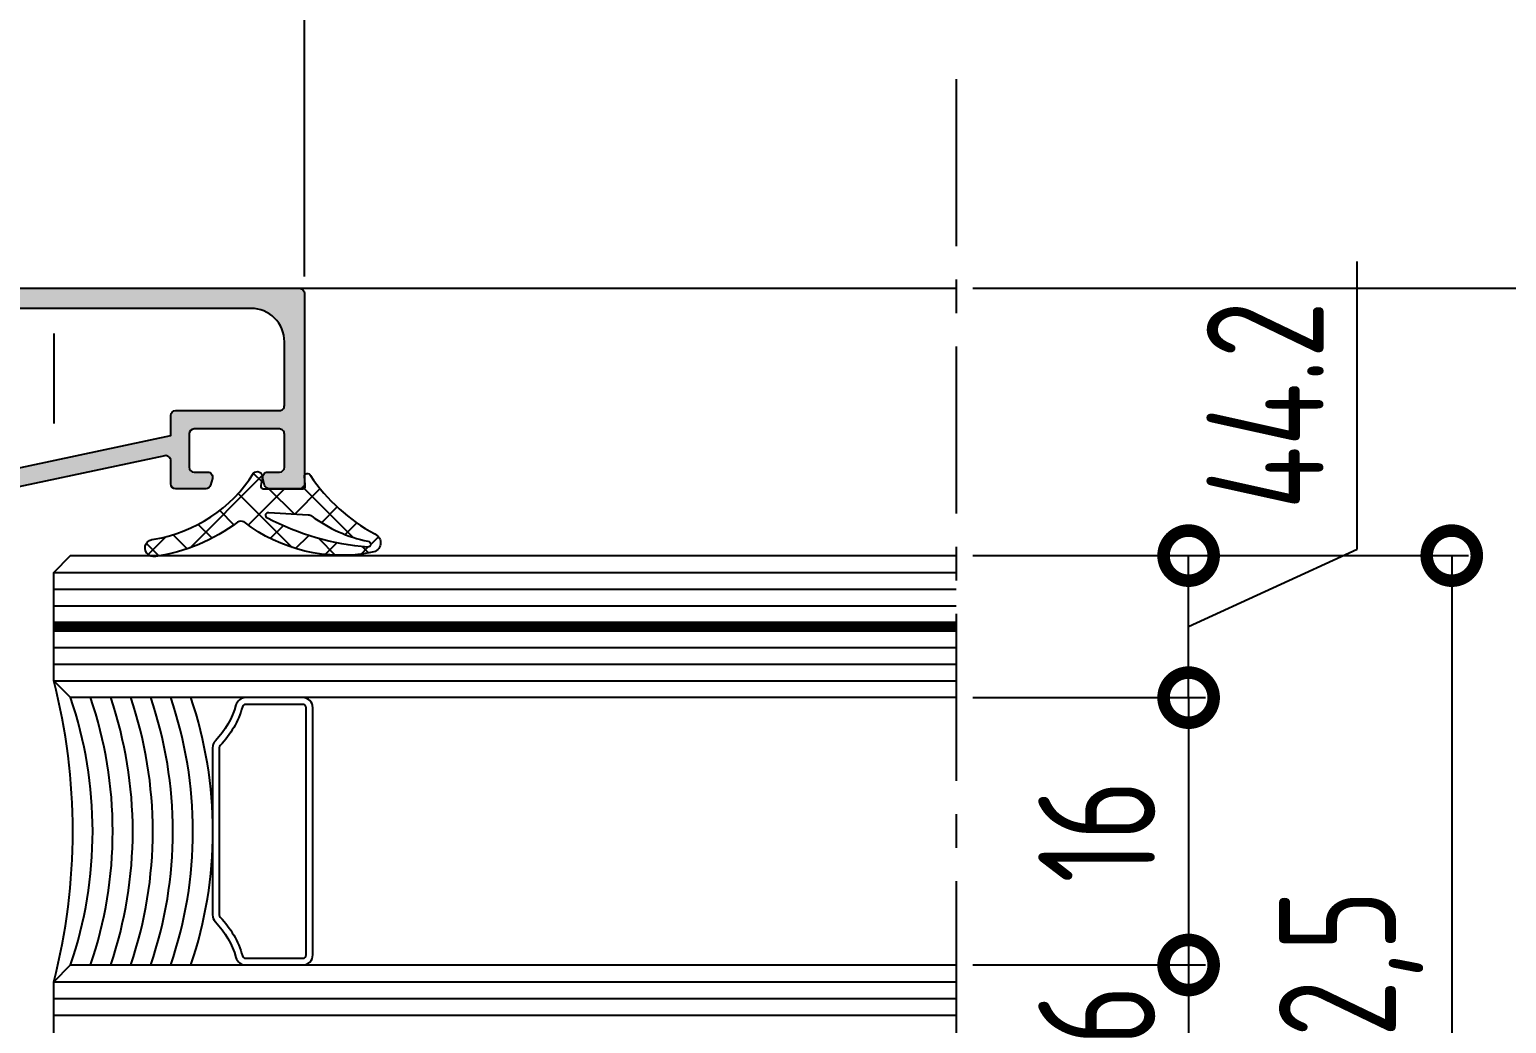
# Model space of a CAD drawing. Extents: x -207922 to -189609, y 24831 to 30124.
# Drawn here: x -207642.2 to -207553.8, y 28951.7 to 29011.2 of the extents above; entities that cross this region are included whole.
import ezdxf

# ---------------------------------------------------------------- set-up
doc = ezdxf.new("R2010")
doc.units = 0
doc.header["$LTSCALE"] = 8
doc.linetypes.add('CENTER', pattern=[2, 1.25, -0.25, 0.25, -0.25])
doc.linetypes.add('FOLIE', pattern=[1.6, 0.8, -0.8])
doc.layers.get('0').update_dxf_attribs({"linetype": 'CONTINUOUS'})
doc.layers.get('DEFPOINTS').update_dxf_attribs({"linetype": 'CONTINUOUS'})
for name, color, linetype in [('ASSI', 1, 'CENTER'), ('CONST35', 7, 'CONTINUOUS'), ('FILL', 253, 'CONTINUOUS'), ('FINE', 7, 'CONTINUOUS'), ('GOMMA', 3, 'CONTINUOUS'), ('QUOTE', 254, 'CONTINUOUS'), ('TRATTEGGI', 140, 'CONTINUOUS'), ('VETRO', 6, 'CONTINUOUS')]:
    doc.layers.add(name, color=color, linetype=linetype)
doc.styles.add('GEN1', font='geniso.shx', dxfattribs={"width": 0.8})
doc.dimstyles.new('LE2', dxfattribs={"dimscale": 2, "dimtxt": 3.5, "dimasz": 3, "dimexe": 0.5, "dimexo": 0.5, "dimgap": 1, "dimtad": 1, "dimdec": 1, "dimrnd": 0.05, "dimzin": 12, "dimtxsty": 'GEN1', "dimblk": 'DOTSMALL', "dimcen": -3, "dimclrd": 1, "dimclre": 1, "dimclrt": 2, "dimadec": 1, "dimazin": 0, "dimtfac": 1, "dimtdec": 1, "dimtmove": 0, "dimatfit": 3, "dimldrblk": 'DOTSMALL', "dimfxl": 1, "dimtvp": 4, "dimtolj": 1, "dimtzin": 12, "dimarcsym": 0})

# ---------------------------------------------------------------- blocks, each defined once
blk = doc.blocks.new('_DotSmall')
at = {"color": 0, "const_width": 0.5}
blk.add_lwpolyline([(-0.0625, 0, 1), (0.0625, 0, 1)], format="xyb", close=True, dxfattribs=at)
blk = doc.blocks.new('*D32')
at = {"color": 1, "lineweight": -2, "ltscale": 0.2, "transparency": 16777216}
for p, q in [((-207696.7753318673, 28994.37759928593), (-207696.7753318673, 29030.93565972254)), ((-207625.7765600533, 28996.42760300931), (-207625.7765600533, 29030.93565972254)), ((-207696.7753318673, 29029.93565972254), (-207625.7765600533, 29029.93565972254))]:
    blk.add_line(p, q, dxfattribs=at)
at = {"layer": 'DEFPOINTS', "color": 0, "ltscale": 0.2, "transparency": 16777216}
for p in [(-207625.7765600533, 29029.93565972254), (-207625.7765600533, 28995.42760300931), (-207696.7753318673, 28993.37759928593)]:
    blk.add_point(p, dxfattribs=at)
at = {"color": 1, "lineweight": -2, "ltscale": 0.2, "transparency": 16777216, "xscale": 6, "yscale": 6, "zscale": 6, "rotation": 180}
blk.add_blockref('_DotSmall', (-207696.7753318673, 29029.93565972254), dxfattribs=at)
at = {"color": 1, "lineweight": -2, "ltscale": 0.2, "transparency": 16777216, "xscale": 6, "yscale": 6, "zscale": 6}
blk.add_blockref('_DotSmall', (-207625.7765600533, 29029.93565972254), dxfattribs=at)
at = {"color": 2, "ltscale": 0.2, "transparency": 16777216, "insert": (-207661.2759459603, 29035.43565972254), "char_height": 7, "attachment_point": 5, "style": 'GEN1'}
blk.add_mtext('\\A1;71', dxfattribs=at)
blk = doc.blocks.new('*D34')
at = {"color": 1, "lineweight": -2, "ltscale": 0.2, "transparency": 16777216}
for p, q in [((-207585.773271584, 28979.72759928593), (-207556.1057889513, 28979.72759928593)), ((-207557.1057889513, 28979.72759928593), (-207557.1057889513, 28927.22759928593)), ((-207585.7722224726, 28927.22759928593), (-207556.1057889513, 28927.22759928593))]:
    blk.add_line(p, q, dxfattribs=at)
at = {"layer": 'DEFPOINTS', "color": 0, "ltscale": 0.2, "transparency": 16777216}
for p in [(-207586.773271584, 28979.72759928593), (-207586.7722224726, 28927.22759928593), (-207557.1057889513, 28927.22759928593)]:
    blk.add_point(p, dxfattribs=at)
at = {"color": 1, "lineweight": -2, "ltscale": 0.2, "transparency": 16777216, "xscale": 6, "yscale": 6, "zscale": 6}
for p, rotation in [((-207557.1057889513, 28979.72759928593), 90), ((-207557.1057889513, 28927.22759928593), 270)]:
    blk.add_blockref('_DotSmall', p, dxfattribs=dict(at, rotation=rotation))
at = {"color": 2, "ltscale": 0.2, "transparency": 16777216, "insert": (-207563.1314779276, 28953.47759928598), "char_height": 7, "attachment_point": 5, "rotation": 90, "style": 'GEN1'}
blk.add_mtext('\\A1;52,5', dxfattribs=at)
blk = doc.blocks.new('*D35')
at = {"color": 1, "lineweight": -2, "ltscale": 0.2, "transparency": 16777216}
for p, q in [((-207585.7722224726, 28971.22759928593), (-207571.8542720024, 28971.22759928593)), ((-207572.8542720024, 28971.22759928593), (-207572.8542720024, 28955.22759928593)), ((-207585.7722224726, 28955.22759928593), (-207571.8542720024, 28955.22759928593))]:
    blk.add_line(p, q, dxfattribs=at)
at = {"layer": 'DEFPOINTS', "color": 0, "ltscale": 0.2, "transparency": 16777216}
for p in [(-207586.7722224726, 28971.22759928593), (-207586.7722224726, 28955.22759928593), (-207572.8542720024, 28955.22759928593)]:
    blk.add_point(p, dxfattribs=at)
at = {"color": 1, "lineweight": -2, "ltscale": 0.2, "transparency": 16777216, "xscale": 6, "yscale": 6, "zscale": 6}
for p, rotation in [((-207572.8542720024, 28971.22759928593), 90), ((-207572.8542720024, 28955.22759928593), 270)]:
    blk.add_blockref('_DotSmall', p, dxfattribs=dict(at, rotation=rotation))
at = {"color": 2, "ltscale": 0.2, "transparency": 16777216, "insert": (-207578.3542720023, 28963.22759928598), "char_height": 7, "attachment_point": 5, "rotation": 90, "style": 'GEN1'}
blk.add_mtext('\\A1;16', dxfattribs=at)
blk = doc.blocks.new('*D36')
at = {"color": 1, "lineweight": -2, "ltscale": 0.2, "transparency": 16777216}
for p, q in [((-207585.7722224726, 28955.22759928593), (-207571.8542720021, 28955.22759928593)), ((-207572.8542720021, 28955.22759928593), (-207572.8542720021, 28949.22759928593)), ((-207585.7722224726, 28949.22759928593), (-207571.8542720021, 28949.22759928593))]:
    blk.add_line(p, q, dxfattribs=at)
at = {"layer": 'DEFPOINTS', "color": 0, "ltscale": 0.2, "transparency": 16777216}
for p in [(-207586.7722224726, 28955.22759928593), (-207586.7722224726, 28949.22759928593), (-207572.8542720021, 28949.22759928593)]:
    blk.add_point(p, dxfattribs=at)
at = {"color": 1, "lineweight": -2, "ltscale": 0.2, "transparency": 16777216, "xscale": 6, "yscale": 6, "zscale": 6}
for p, rotation in [((-207572.8542720021, 28955.22759928593), 90), ((-207572.8542720021, 28949.22759928593), 270)]:
    blk.add_blockref('_DotSmall', p, dxfattribs=dict(at, rotation=rotation))
at = {"color": 2, "ltscale": 0.2, "transparency": 16777216, "insert": (-207578.354272002, 28952.22759928598), "char_height": 7, "attachment_point": 5, "rotation": 90, "style": 'GEN1'}
blk.add_mtext('\\A1;6', dxfattribs=at)
blk = doc.blocks.new('*D39')
at = {"color": 1, "lineweight": -2, "ltscale": 0.2, "transparency": 16777216}
for p, q in [((-207562.7679139974, 28980.11737131795), (-207562.7679139974, 28997.33370202662)), ((-207572.8542720026, 28975.47759928594), (-207562.7679139974, 28980.11737131795)), ((-207572.8542720026, 28971.22759928593), (-207572.8542720026, 28979.72759928594)), ((-207585.7722224726, 28971.22759928593), (-207571.8542720026, 28971.22759928593))]:
    blk.add_line(p, q, dxfattribs=at)
at = {"layer": 'DEFPOINTS', "color": 0, "ltscale": 0.2, "transparency": 16777216}
for p in [(-207572.8542720034, 28979.72759928594), (-207572.8542720026, 28979.72759928594), (-207586.7722224726, 28971.22759928593)]:
    blk.add_point(p, dxfattribs=at)
at = {"color": 1, "lineweight": -2, "ltscale": 0.2, "transparency": 16777216, "xscale": 6, "yscale": 6, "zscale": 6}
for p, rotation in [((-207572.8542720026, 28979.72759928594), 90), ((-207572.8542720026, 28971.22759928593), 270)]:
    blk.add_blockref('_DotSmall', p, dxfattribs=dict(at, rotation=rotation))
at = {"color": 2, "ltscale": 0.2, "transparency": 16777216, "insert": (-207568.2686029737, 28988.72553667233), "char_height": 7, "attachment_point": 5, "rotation": 90, "style": 'GEN1'}
blk.add_mtext('\\A1;44.2', dxfattribs=at)
blk = doc.blocks.new('*D40')
at = {"color": 1, "lineweight": -2, "ltscale": 0.2, "transparency": 16777216}
for p, q in [((-207585.7763809788, 28995.72759928594), (-207539.2344162064, 28995.72759928594)), ((-207540.2344162064, 28919.22759928594), (-207540.2344162064, 28995.72759928594)), ((-207585.7763809788, 28919.22759928594), (-207539.2344162064, 28919.22759928594))]:
    blk.add_line(p, q, dxfattribs=at)
at = {"layer": 'DEFPOINTS', "color": 0, "ltscale": 0.2, "transparency": 16777216}
for p in [(-207586.7763809788, 28995.72759928594), (-207540.2344162064, 28995.72759928594), (-207586.7763809788, 28919.22759928594)]:
    blk.add_point(p, dxfattribs=at)
at = {"color": 1, "lineweight": -2, "ltscale": 0.2, "transparency": 16777216, "xscale": 6, "yscale": 6, "zscale": 6}
for p, rotation in [((-207540.2344162064, 28995.72759928594), 90), ((-207540.2344162064, 28919.22759928594), 270)]:
    blk.add_blockref('_DotSmall', p, dxfattribs=dict(at, rotation=rotation))
at = {"color": 2, "ltscale": 0.2, "transparency": 16777216, "insert": (-207546.2594162063, 28957.47759928599), "char_height": 7, "attachment_point": 5, "rotation": 90, "style": 'GEN1'}
blk.add_mtext('\\A1;76,5', dxfattribs=at)

msp = doc.modelspace()

# ---------------------------------------------------------------- hatches: boundary and pattern name
at = {"layer": 'FILL'}
h = msp.add_hatch(color=253, dxfattribs=at)
edge = h.paths.add_edge_path()
edge.add_line((-207650.1728723675, 28977.02703505685), (-207649.1728723675, 28977.02703505685))
edge.add_arc((-207649.1728723675, 28977.32703505687), 0.3000000000174623, 270, 360)
edge.add_line((-207648.8728723675, 28977.32703505687), (-207648.8728723675, 28981.18925492909))
edge.add_arc((-207645.7728723675, 28981.18925492909), 3.100000000005821, 102.00000000031781, 180.0000000000672, ccw=False)
edge.add_line((-207646.417398609, 28984.22151249136), (-207633.7763288782, 28986.90845480917))
edge.add_line((-207633.7763288782, 28986.90845480917), (-207633.7763288782, 28988.10845480918))
edge.add_arc((-207633.4763288782, 28988.10845480918), 0.2999999999883585, 90, 180, ccw=False)
edge.add_line((-207633.4763288782, 28988.40845480917), (-207627.2763329284, 28988.40845480917))
edge.add_arc((-207627.2763329284, 28988.70845480918), 0.3000000000065484, 270.0000000055584, 360.0008257835165)
edge.add_line((-207626.9763329284, 28988.70845913297), (-207626.9765795309, 28992.52764487206))
edge.add_arc((-207628.9765795303, 28992.52759928592), 1.999999999995655, 0.001305946635216067, 90)
edge.add_line((-207628.9765795303, 28994.52759928592), (-207643.7696974575, 28994.52759928592))
edge.add_arc((-207643.7696974575, 28994.22759928592), 0.2999999999956344, 89.99999999444158, 180.0045693662665)
edge.add_line((-207644.0696974566, 28994.22757536078), (-207644.0694972241, 28991.80251447194))
edge.add_arc((-207646.0694972178, 28991.8023558758), 2.000000000001756, -90.39195447480671, 0.004543444633782201, ccw=False)
edge.add_line((-207646.0831789033, 28989.80240267347), (-207647.7693364788, 28989.80224038775))
edge.add_line((-207647.7693364788, 28989.80224038775), (-207649.9008758116, 28990.37338463061))
edge.add_arc((-207649.771466289, 28990.85634754375), 0.5000000000029807, 179.9834197297327, 255.0000000007444, ccw=False)
edge.add_line((-207650.2714662681, 28990.85649223391), (-207650.2711565269, 28991.92685259265))
edge.add_arc((-207649.9711565394, 28991.92676577856), 0.3000000000057522, 60.00000000173412, 179.9834197294547, ccw=False)
edge.add_line((-207649.8211565394, 28992.1865733997), (-207647.7728723675, 28991.00399598166))
edge.add_line((-207647.7728723675, 28991.00399598166), (-207646.0694966353, 28991.00399598166))
edge.add_arc((-207646.0694966353, 28991.80399598166), 0.7999999999992724, 270, 360.0044368582579)
edge.add_line((-207645.2694966377, 28991.80405793188), (-207645.2696604979, 28993.82629570631))
edge.add_arc((-207645.5696604969, 28993.82627139754), 0.2999999999836882, 0.004642631829373883, 75.00000000776272)
edge.add_line((-207645.4920147834, 28994.11604914544), (-207647.2559493154, 28994.58869397877))
edge.add_arc((-207647.1245288276, 28995.22359087474), 0.648355930896239, 179.6457709479364, 258.3052213866362, ccw=False)
edge.add_line((-207647.7728723675, 28995.22759928593), (-207647.7728723675, 28995.72759928593))
edge.add_line((-207647.7728723675, 28995.72759928593), (-207626.0765600533, 28995.72759928593))
edge.add_arc((-207626.0765600533, 28995.42759928594), 0.2999999999919964, 0.0007111118774787428, 90, ccw=False)
edge.add_line((-207625.7765600533, 28995.42760300931), (-207625.7763316839, 28984.02744061978))
edge.add_arc((-207626.0763316839, 28984.02743781411), 0.3000000000014781, -90, 0.0005358437093718749, ccw=False)
edge.add_line((-207626.0763316839, 28983.72743781409), (-207627.8691492012, 28983.72743781409))
edge.add_arc((-207627.8691492012, 28984.02743781409), 0.2999999999956344, 195.0000000000276, 270, ccw=False)
edge.add_line((-207628.1589269491, 28983.94979210056), (-207628.2661066261, 28984.34979210058))
edge.add_arc((-207627.9763288782, 28984.42743781411), 0.2999999999904426, 90, 194.9999999986853, ccw=False)
edge.add_line((-207627.9763288782, 28984.72743781409), (-207627.2763288782, 28984.72743781409))
edge.add_arc((-207627.2763288782, 28985.0274378141), 0.3000000000029104, 270.0000000055584, 360.0000000027792)
edge.add_line((-207626.9763288782, 28985.02743781411), (-207626.9763288782, 28987.00845480918))
edge.add_arc((-207627.2763288782, 28987.00845480919), 0.3000000000174623, 359.9999999972208, 449.9999999944416)
edge.add_line((-207627.2763288782, 28987.30845480919), (-207632.3763288782, 28987.30845480919))
edge.add_arc((-207632.3763288782, 28987.00845480919), 0.3000000000029104, 90.00000000555845, 180.0000000027792)
edge.add_line((-207632.6763288782, 28987.00845480918), (-207632.6763288782, 28985.02743781411))
edge.add_arc((-207632.3763288782, 28985.0274378141), 0.3000000000174623, 179.9999999972208, 269.9999999944416)
edge.add_line((-207632.3763288782, 28984.72743781409), (-207631.5763288782, 28984.72743781409))
edge.add_arc((-207631.5763288782, 28984.42743781409), 0.2999999999992724, -14.999999995233281, 90, ccw=False)
edge.add_line((-207631.2865511303, 28984.34979210058), (-207631.3937308073, 28983.94979210056))
edge.add_arc((-207631.6835085551, 28984.02743781411), 0.2999999999970337, 269.99999999444157, 344.9999999966168, ccw=False)
edge.add_line((-207631.6835085552, 28983.72743781409), (-207633.4763288782, 28983.72743781409))
edge.add_arc((-207633.4763288782, 28984.0274378141), 0.3000000000029104, 179.9999999972208, 270, ccw=False)
edge.add_line((-207633.7763288782, 28984.02743781411), (-207633.7763288782, 28985.41341100788))
edge.add_arc((-207634.0763288782, 28985.41341100787), 0.2999999999883585, 1.389605544083211e-09, 102.0000000048511)
edge.add_line((-207634.1387023854, 28985.7068552881), (-207646.1886957491, 28983.14555013055))
edge.add_arc((-207645.7728723675, 28981.18925492908), 2.000000000001755, 101.9999999997392, 179.9999999998958)
edge.add_line((-207647.7728723675, 28981.18925492909), (-207647.7728723675, 28976.12703505686))
edge.add_arc((-207648.0728723675, 28976.12703505686), 0.2999999999883585, -90, 0, ccw=False)
edge.add_line((-207648.0728723675, 28975.82703505687), (-207650.1728723675, 28975.82703505687))
edge.add_arc((-207650.1728723675, 28974.92703505687), 0.8999999999978172, 90, 210.0000000010595)
edge.add_line((-207650.9522952309, 28974.47703505687), (-207650.2507262747, 28973.26188197968))
edge.add_arc((-207649.9909186535, 28973.41188197967), 0.3000000000130493, 209.9999999956729, 260.4788036350307)
edge.add_arc((-207650.1728723675, 28972.32703505685), 0.799999999996386, -149.99999999963887, 80.47880364145641, ccw=False)
edge.add_line((-207650.8656926905, 28971.92703505685), (-207651.9915257154, 28973.87703505686))
edge.add_arc((-207650.1728723675, 28974.92703505686), 2.100000000012615, 90.0000000007941, 209.999999999893, ccw=False)
h = msp.add_hatch(dxfattribs=at)
h.set_pattern_fill('ANSI37', color=137, scale=12, angle=270, style=0)
h.set_pattern_definition([(315, (-208020.9408664843, 29253.72797049237), (1.060660171779822, 1.060660171779821), []), (45, (-208020.9408664843, 29253.72797049237), (-1.060660171779821, 1.060660171779822), [])])
edge = h.paths.add_edge_path()
edge.add_line((-207628.2480859604, 28983.72743375931), (-207625.8776039869, 28983.72743375931))
edge.add_arc((-207625.8776039869, 28983.87743375931), 0.1499999999999204, 270.0000000000217, 361.7267803912131)
edge.add_arc((-207629.9578784284, 28983.75442518967), 4.232128198185544, 1.726780391198108, 9.18371409609365)
edge.add_arc((-207625.5924345276, 28984.46019948132), 0.1900000000000359, 18.406398875743093, 189.1837140960976, ccw=False)
edge.add_arc((-207616.4614853931, 28990.5070807475), 10.76834751765997, 213.7776137329607, 241.6911146946893)
edge.add_arc((-207621.7928370145, 28980.49799149146), 0.5743851690974595, -83.38192780528038, 66.96698862372722, ccw=False)
edge.add_arc((-207623.5669928384, 28989.21782534757), 9.47091751943141, 232.1348022724216, 281.2047885935589, ccw=False)
edge.add_arc((-207629.5779967055, 28981.2816880412), 0.5000000000000511, 66.70908961464606, 113.5242257058992)
edge.add_arc((-207636.2361338851, 28990.22731728002), 10.66514862826071, 278.33062912876034, 307.27037431884577, ccw=False)
edge.add_arc((-207634.790799609, 28980.18904723444), 0.523954503501969, 87.671616746474, 280.9902258764619, ccw=False)
edge.add_arc((-207636.2089117503, 28989.34517648669), 8.75178713099137, 279.4663959164542, 327.6093887219291)
edge.add_arc((-207628.5956108122, 28984.45644063286), 0.3000000000000042, -6.610304265056982, 138.0602269986223, ccw=False)
edge.add_arc((-207631.8977316968, 28984.83911088224), 3.62422003731998, 345.238173505641, 353.38969573490795, ccw=False)
edge.add_arc((-207628.2480859604, 28983.87743375931), 0.1499999999999316, 165.2381735056472, 270)
edge = h.paths.add_edge_path(flags=16)
edge.add_line((-207627.9107211334, 28982.31783285623), (-207625.5503453314, 28982.16705187249))
edge.add_arc((-207625.5705662726, 28981.76228301569), 0.4052736284185388, 55.42859503597231, 87.14006599473907, ccw=False)
edge.add_arc((-207620.2282739421, 28989.00138424855), 8.591874598884912, 233.4860290023515, 258.273558464091)
edge.add_arc((-207621.9865239682, 28980.40923304353), 0.1800000000000223, -88.27014842422687, 86.16324889518222, ccw=False)
edge.add_arc((-207620.8012637373, 28995.49650881166), 15.31271351894278, 241.9901772799917, 265.58104799682127, ccw=False)
edge.add_arc((-207627.9108131331, 28982.13783287974), 0.1800000000000251, 89.97071558489591, 243.0236962444493, ccw=False)

# ---------------------------------------------------------------- linework, layer by layer
at = {"layer": 'ASSI'}
msp.add_line((-207586.7753318673, 29008.24514688366), (-207586.7753318673, 28914.34924959512), dxfattribs=at)
at = {"layer": 'CONST35', "color": 4, "linetype": 'FOLIE', "const_width": 0.5, "flags": 128}
msp.add_lwpolyline([(-207586.7763809787, 28975.47759928593), (-207640.7753318673, 28975.47759928593)], dxfattribs=at)
at = {"layer": 'CONST35', "ltscale": 0.2}
for points in [[(-207586.7763809787, 28975.72759928593), (-207640.7753318673, 28975.72759928593)], [(-207640.7753318673, 28975.22759928593), (-207586.7763809787, 28975.22759928593)]]:
    msp.add_lwpolyline(points, dxfattribs=at)
at = {"layer": 'FILL', "color": 253}
for points in [[(-207647.7728723675, 28995.72759928593), (-207626.0765600533, 28995.72759928593, -0.4142099271997479), (-207625.7765600533, 28995.42760300931), (-207625.7763316839, 28984.02744061978, -0.4142163015738761), (-207626.0763316839, 28983.72743781409), (-207627.8691492012, 28983.72743781409, -0.3394542588633618), (-207628.1589269491, 28983.94979210056), (-207628.2661066261, 28984.34979210058, -0.4931454260312807), (-207627.9763288782, 28984.72743781409), (-207627.2763288782, 28984.72743781409, 0.4142135623730673), (-207626.9763288782, 28985.02743781411), (-207626.9763288782, 28987.00845480918, 0.4142135623730673), (-207627.2763288782, 28987.30845480919), (-207632.3763288782, 28987.30845480919, 0.414213562373095), (-207632.6763288782, 28987.00845480918), (-207632.6763288782, 28985.02743781411, 0.414213562373095), (-207632.3763288782, 28984.72743781409), (-207631.5763288782, 28984.72743781409, -0.493145426031276), (-207631.2865511303, 28984.34979210058), (-207631.3937308073, 28983.94979210056, -0.3394542588634001), (-207631.6835085552, 28983.72743781409), (-207633.4763288782, 28983.72743781409, -0.4142135623731228), (-207633.7763288782, 28984.02743781411), (-207633.7763288782, 28985.41341100788, 0.4769755326981653), (-207634.1387023854, 28985.7068552881), (-207646.1886957491, 28983.14555013055, 0.3541185725306991)], [(-207646.417398609, 28984.22151249136), (-207633.7763288782, 28986.90845480917), (-207633.7763288782, 28988.10845480918, -0.414213562373086), (-207633.4763288782, 28988.40845480917), (-207627.2763329284, 28988.40845480917, 0.4142177837300408), (-207626.9763329284, 28988.70845913297), (-207626.9765795309, 28992.52764487206, 0.414206886453959), (-207628.9765795303, 28994.52759928592), (-207643.7696974575, 28994.52759928592, 0.4142369209584647)]]:
    msp.add_lwpolyline(points, format="xyb", dxfattribs=at)
at = {"layer": 'FINE'}
msp.add_line((-207626.0789959985, 28995.72759928593), (-207586.7763809787, 28995.72759928593), dxfattribs=at)
for centre, radius, start, end in [((-207675.8608138342, 28963.2275992859), 36.22141693597056, 345.6129014888938, 14.38709851110616), ((-207663.3007370732, 28963.2275992859), 24.84843435911791, 341.218992922213, 18.78100707778698), ((-207662.1007370731, 28963.22759928593), 24.84843435911791, 341.218992922213, 18.78100707778698), ((-207660.9007370588, 28963.22759924777), 24.84843435911791, 341.218992922213, 18.78100707778698), ((-207659.7007370659, 28963.22759926684), 24.84843435911791, 341.218992922213, 18.78100707778698), ((-207658.5007370731, 28963.2275992859), 24.84843435911791, 341.218992922213, 18.78100707778698), ((-207657.3007370731, 28963.22759928593), 24.84843435911791, 341.218992922213, 18.78100707778698), ((-207656.1007370659, 28963.22759926684), 24.84843435911791, 341.218992922213, 18.78100707778698)]:
    msp.add_arc(centre, radius, start, end, dxfattribs=at)
at = {"layer": 'GOMMA'}
for points in [[(-207628.2480859604, 28983.72743375931), (-207625.8776039869, 28983.72743375931, 0.4230685822918199), (-207625.7276721041, 28983.88195377547, 0.03254849802363057), (-207625.779999045, 28984.42987536827, -0.9225901933820757), (-207625.4121547845, 28984.52019293262, 0.1224014653323727), (-207621.5681022581, 28981.02658643256, -0.7697486496265417), (-207621.7266388516, 28979.92743375931, -0.2174410734774626), (-207629.3802968096, 28981.7409426015, 0.2071589213943327), (-207629.777565097, 28981.7401337382, -0.126948910788566), (-207634.6909121176, 28979.67470220356, -1.123545551307037), (-207634.76951303, 28980.7125691569, 0.213208761124423), (-207628.8187651455, 28984.65694535481, -0.7310222030702263), (-207628.2976051885, 28984.42190589283, -0.03558273155336005), (-207628.3931349652, 28983.9156539921, 0.4918541270239077)], [(-207627.9107211334, 28982.31783285623), (-207625.5503453315, 28982.16705187249, -0.1392572493482445), (-207625.3406006963, 28982.09599329066, 0.1085797095384182), (-207621.9744794654, 28980.58882961909, -0.9525650413980662), (-207621.9810903048, 28980.22931507528, -0.1032996881477633), (-207627.992465086, 28981.97741792226, -0.788711341954164)]]:
    msp.add_lwpolyline(points, format="xyb", close=True, dxfattribs=at)
at = {"layer": 'QUOTE'}
msp.add_line((-207640.7667027172, 28987.63306876552), (-207640.7667027172, 28993.02759928593), dxfattribs=at)
at = {"layer": 'TRATTEGGI'}
for p, q in [((-207640.7753318673, 28978.72759928593), (-207586.7763809787, 28978.72759928593)), ((-207640.7753318673, 28977.72759928593), (-207586.7763809787, 28977.72759928593)), ((-207640.7753318673, 28976.72759928593), (-207586.7763809787, 28976.72759928593)), ((-207640.7753318673, 28975.72759928593), (-207586.7763809787, 28975.72759928593)), ((-207640.7753318673, 28975.22759928593), (-207586.7763809787, 28975.22759928593)), ((-207640.7753318673, 28974.22759928593), (-207586.7763809787, 28974.22759928593)), ((-207640.7753318673, 28973.22759928593), (-207586.7763809787, 28973.22759928593)), ((-207640.7753318673, 28972.22759928593), (-207586.7763809787, 28972.22759928593)), ((-207640.7753318673, 28954.22759928593), (-207586.7753318673, 28954.22759928593)), ((-207640.7753318673, 28954.22759928593), (-207586.7753318673, 28954.22759928593)), ((-207640.7753318673, 28953.22759928593), (-207586.7753318673, 28953.22759928593)), ((-207640.7753318673, 28953.22759928593), (-207586.7753318673, 28953.22759928593)), ((-207640.7753318673, 28952.22759928593), (-207586.7753318673, 28952.22759928593)), ((-207640.7753318673, 28952.22759928593), (-207586.7753318673, 28952.22759928593))]:
    msp.add_line(p, q, dxfattribs=at)
at = {"layer": 'VETRO'}
for points in [[(-207586.7763809787, 28971.22759928593), (-207639.7753318673, 28971.22759928593), (-207640.7753318673, 28972.22759928593), (-207640.7753318673, 28978.72759928593), (-207639.7753318673, 28979.72759928593), (-207586.7763809787, 28979.72759928593)], [(-207586.7753318673, 28949.22759928593), (-207639.7753318673, 28949.22759928593), (-207640.7753318673, 28950.22759928593), (-207640.7753318673, 28954.22759928593), (-207639.7753318673, 28955.22759928593), (-207586.7753318673, 28955.22759928593)]]:
    msp.add_lwpolyline(points, dxfattribs=at)
msp.add_lwpolyline([(-207631.2753318673, 28968.22620828736), (-207631.2753318673, 28958.2289902845, 0.195029353656826), (-207631.1058918474, 28957.81111697408, -0.1255301581426547), (-207629.8762907895, 28955.6670178682, 0.3369082131521242), (-207629.2981786825, 28955.22759928593), (-207625.8753318673, 28955.22759928593, 0.4142135623730946), (-207625.2753318673, 28955.82759928593), (-207625.2753318673, 28970.62759928592, 0.4142135623730936), (-207625.8753318673, 28971.22759928593), (-207629.2981786825, 28971.22759928593, 0.3369082131521506), (-207629.8762907895, 28970.78818070362, -0.1255301581426547), (-207631.1058918474, 28968.64408159775, 0.1950293536568258)], format="xyb", close=True, dxfattribs=at)
at = {"layer": 'VETRO', "color": 7}
msp.add_lwpolyline([(-207630.8753318673, 28968.22620828736), (-207630.8753318673, 28958.2289902845, 0.1950293536567926), (-207630.8188518606, 28958.08969918104, -0.1255301581426629), (-207629.4908827182, 28955.77407214669, 0.336908213152085), (-207629.2981786825, 28955.62759928592), (-207625.8753318673, 28955.62759928592, 0.4142135623730784), (-207625.6753318673, 28955.82759928593), (-207625.6753318673, 28970.62759928592, 0.4142135623729952), (-207625.8753318673, 28970.82759928593), (-207629.2981786825, 28970.82759928593, 0.3369082131522646), (-207629.4908827182, 28970.68112642517, -0.1255301581426188), (-207630.8188518606, 28968.36549939082, 0.1950293536568364)], format="xyb", close=True, dxfattribs=at)

# ---------------------------------------------------------------- dimensions: what is measured, and where the dimension line sits
at = {"ltscale": 0.2}
dim = msp.add_linear_dim(base=(-207625.7765600533, 29029.93565972254), p1=(-207696.7753318673, 28993.37759928593), p2=(-207625.7765600533, 28995.42760300931), dimstyle='LE2', override={"dimtmove": 1}, dxfattribs=at)
dim.commit()
dim.dimension.update_dxf_attribs({"geometry": '*D32', "text_midpoint": (-207661.2759459603, 29035.43565972254)})
dim = msp.add_linear_dim(base=(-207540.2344162064, 28995.72759928594), p1=(-207586.7763809787, 28919.22759928593), p2=(-207586.7763809787, 28995.72759928593), angle=90, dimstyle='LE2', override={"dimtmove": 1}, dxfattribs=at)
dim.commit()
dim.dimension.update_dxf_attribs({"geometry": '*D40', "text_midpoint": (-207546.2594162063, 28957.47759928599)})
dim = msp.add_linear_dim(base=(-207572.8542720026, 28979.72759928594), p1=(-207586.7722224725, 28971.22759928591), p2=(-207572.8542720033, 28979.72759928593), angle=270, text='44.2', dimstyle='LE2', override={"dimtmove": 1}, dxfattribs=at)
dim.commit()
dim.dimension.update_dxf_attribs({"geometry": '*D39', "text_midpoint": (-207562.7679139973, 28982.117371318), "dimtype": 160})
for base, p1, p2, picture, middle in [((-207557.1057889513, 28927.22759928593), (-207586.7732715839, 28979.72759928591), (-207586.7722224725, 28927.22759928591), '*D34', (-207563.1314779276, 28953.47759928598)), ((-207572.8542720024, 28955.22759928593), (-207586.7722224725, 28971.22759928591), (-207586.7722224725, 28955.22759928591), '*D35', (-207578.3542720023, 28963.22759928598))]:
    dim = msp.add_linear_dim(base=base, p1=p1, p2=p2, angle=270, dimstyle='LE2', dxfattribs=at)
    dim.commit()
    dim.dimension.update_dxf_attribs({"geometry": picture, "text_midpoint": middle})
dim = msp.add_linear_dim(base=(-207572.8542720021, 28949.22759928593), p1=(-207586.7722224725, 28955.22759928591), p2=(-207586.7722224725, 28949.22759928591), angle=270, dimstyle='LE2', dxfattribs=at)
dim.commit()
dim.dimension.update_dxf_attribs({"geometry": '*D36', "text_midpoint": (-207572.854272002, 28952.22759928598), "dimtype": 160})

doc.saveas('drawing.dxf')
